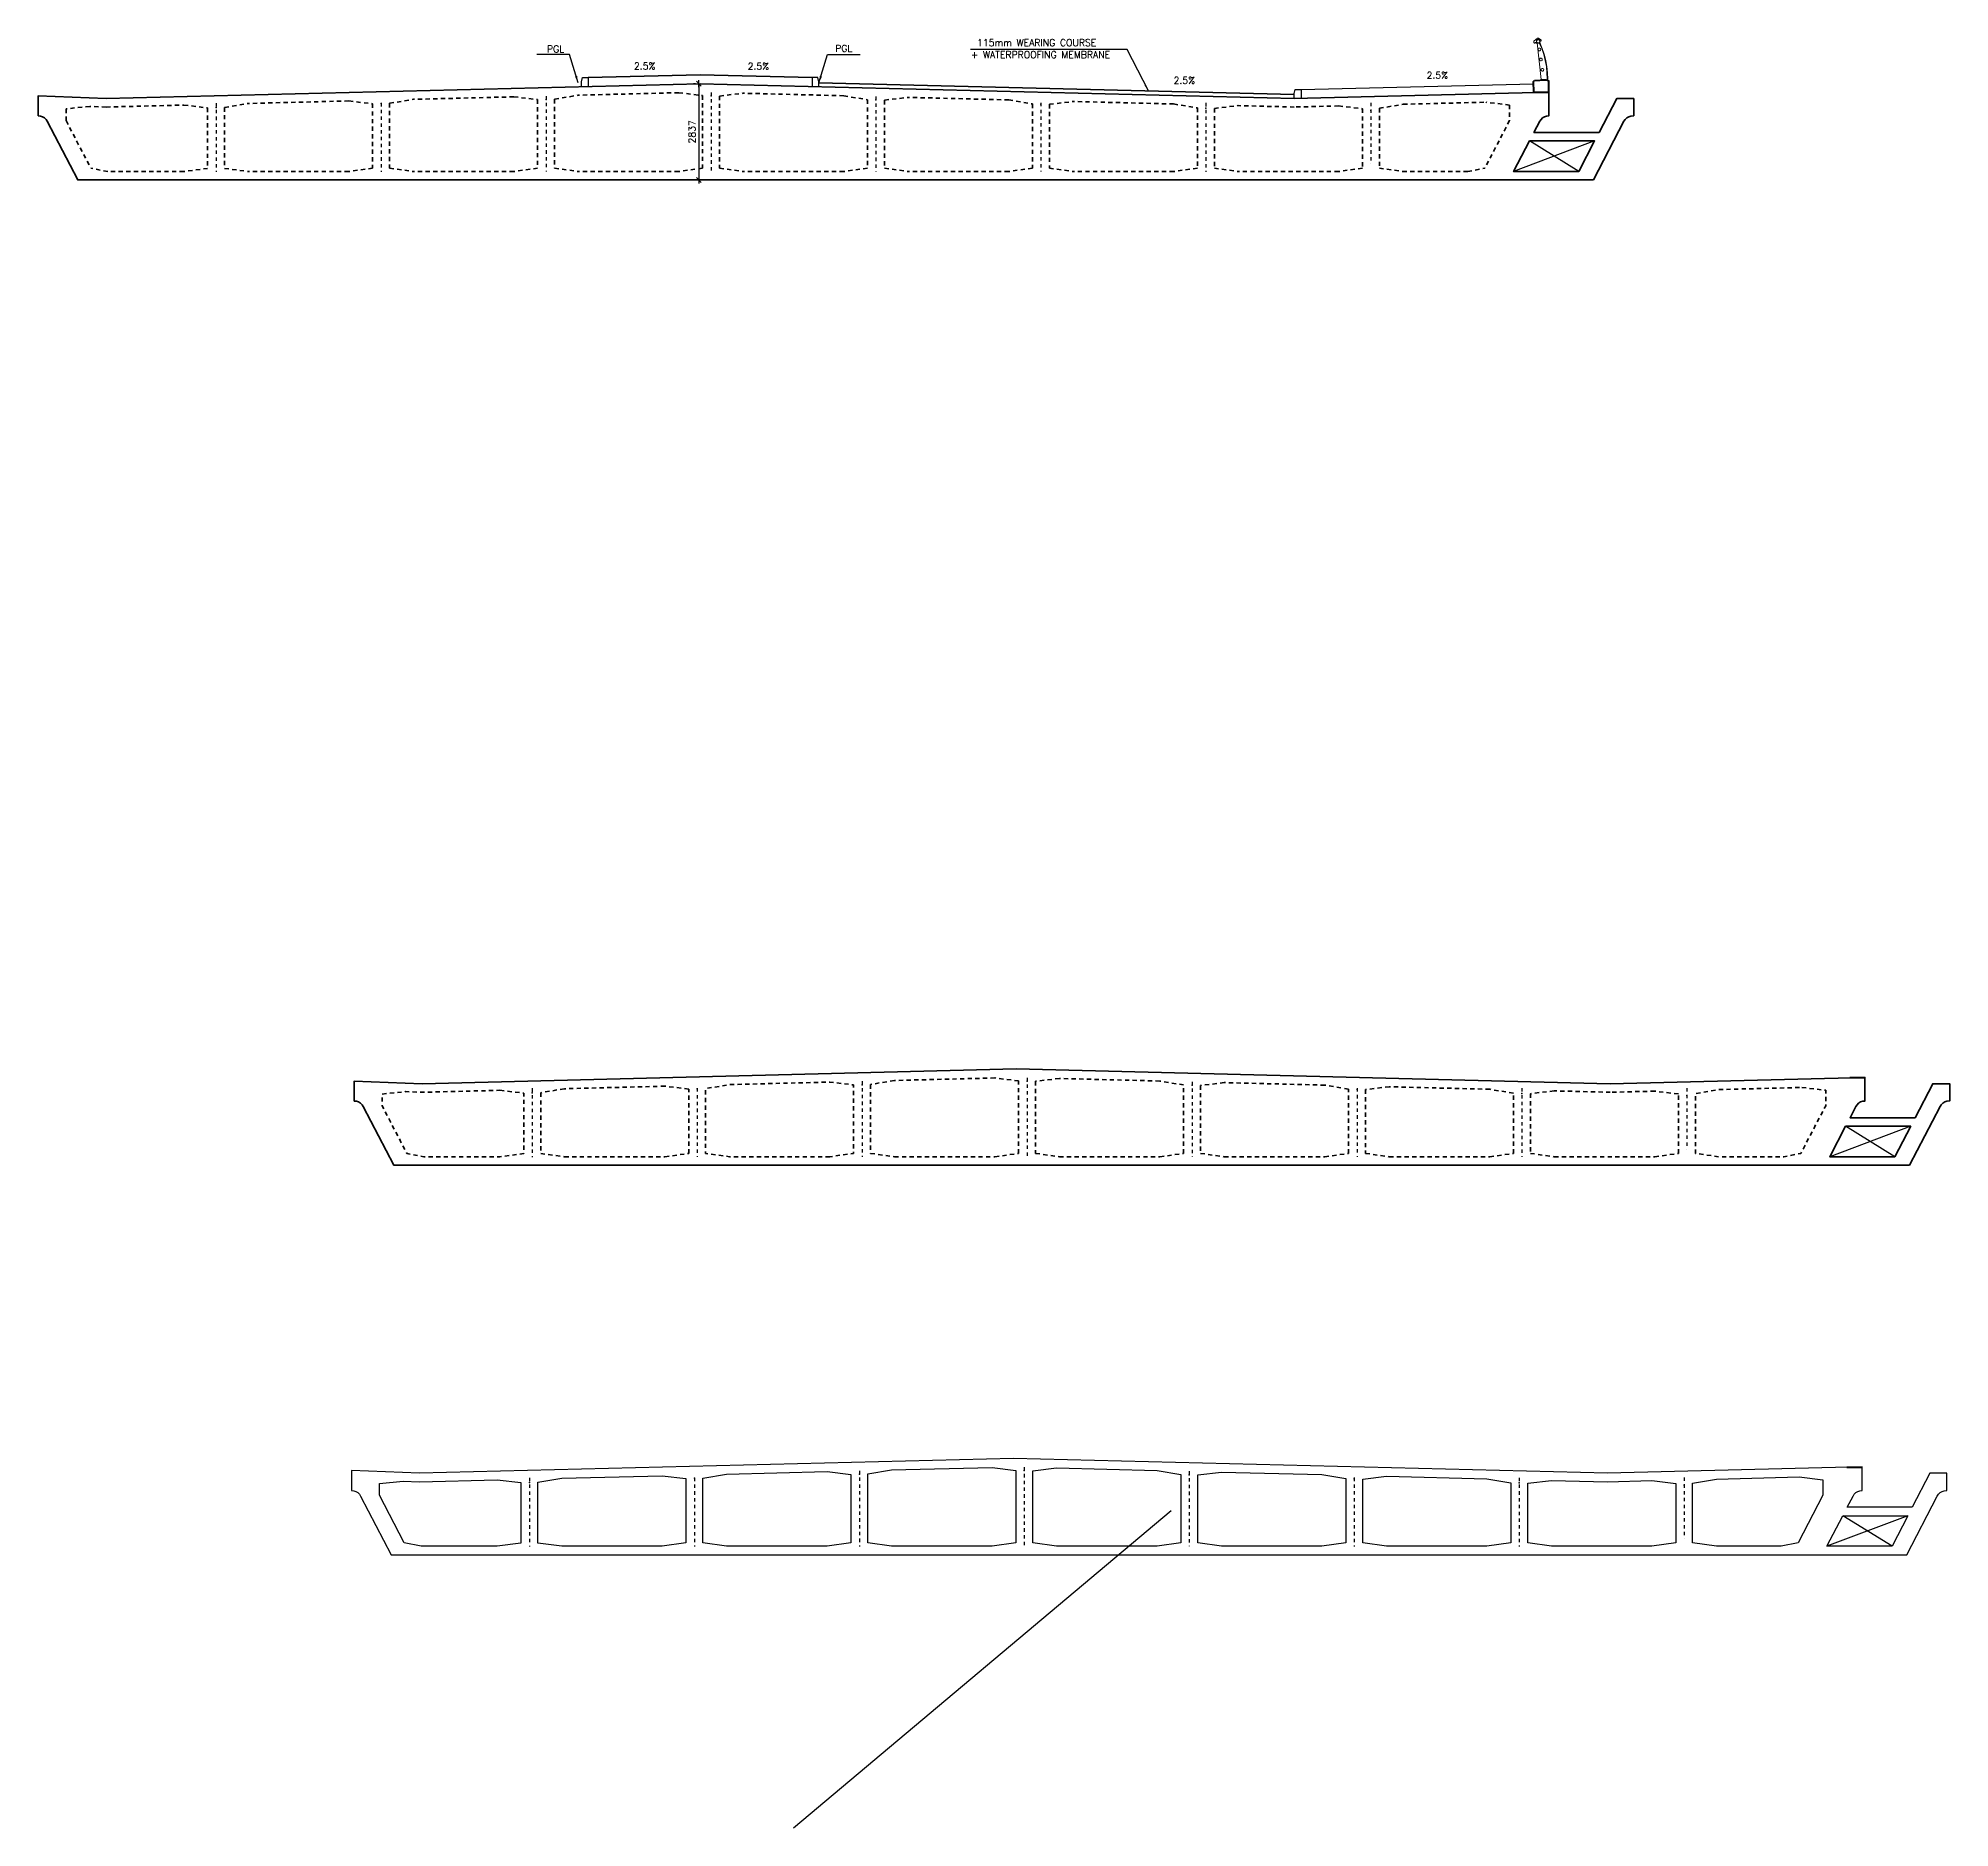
# Model space of a CAD drawing. Header units: metres. Extents: x -22.3 to 34.1, y 0 to 52.7.
import ezdxf

# ---------------------------------------------------------------- set-up
doc = ezdxf.new("R2010")
doc.units = ezdxf.units.M
doc.linetypes.add('DASHDOT', pattern=[1, 0.5, -0.25, 0, -0.25])
doc.linetypes.add('HIDDEN', pattern=[0.375, 0.25, -0.125])
for name, color, linetype in [('B-TX100-T', 51, 'Continuous'), ('Bridge', 8, 'Continuous'), ('CB-ANNO-DIMS', 1, 'Continuous'), ('CB-DECK-MBND', 131, 'Continuous'), ('CB-DECK-MHDN', 31, 'HIDDEN'), ('CB-GRID-CNTR', 1, 'DASHDOT'), ('CB-ROAD-PAVE', 8, 'Continuous'), ('Curb', 7, 'Continuous'), ('DIM1', 2, 'Continuous'), ('DIMST', 1, 'Continuous'), ('S-ANNO-DIMS', 1, 'Continuous'), ('S-ANNO-T080', 51, 'Continuous'), ('S-ANNO-TEXT-T100', 51, 'Continuous')]:
    doc.layers.add(name, color=color, linetype=linetype)
doc.styles.add('LE100', font='simplex.shx', dxfattribs={"height": 0.2})
doc.styles.add('LE500', font='simplex.shx', dxfattribs={"height": 1})
doc.styles.add('romans', font='romans.shx')
doc.dimstyles.new('DIM-100', dxfattribs={"dimtxt": 0.2, "dimasz": 0.001, "dimexe": 0.1, "dimexo": 0.2, "dimgap": 0.1, "dimtad": 1, "dimdec": 0, "dimlfac": 1000, "dimdsep": 46, "dimtxsty": 'LE100', "dimblk": 'TICK', "dimcen": -0.2, "dimdle": 0.2, "dimclrd": 1, "dimclre": 1, "dimclrt": 51, "dimazin": 0, "dimtfac": 1, "dimtdec": 0, "dimtmove": 0, "dimatfit": 3, "dimldrblk": 'NONE', "dimfxl": 1, "dimlwd": -1, "dimlwe": -1, "dimarcsym": 0})
doc.dimstyles.new('HUS-200', dxfattribs={"dimtxt": 0.5, "dimasz": 0.7, "dimexe": 0.38, "dimexo": 0.0625, "dimgap": 0.2, "dimtad": 1, "dimzin": 0, "dimdsep": 46, "dimtxsty": 'romans', "dimcen": 0.09, "dimclrd": 1, "dimclre": 1, "dimclrt": 2, "dimadec": 0, "dimazin": 0, "dimtfac": 1, "dimtofl": 0, "dimtmove": 2, "dimatfit": 3, "dimfxl": 1, "dimtolj": 1, "dimtzin": 0, "dimarcsym": 0})

# ---------------------------------------------------------------- blocks, each defined once
blk = doc.blocks.new('TICK')
at = {"layer": 'S-ANNO-DIMS'}
blk.add_line((-107, 0), (107, 0), dxfattribs=at)
at = {"layer": 'S-ANNO-DIMS', "color": 51}
blk.add_line((-71, -71), (71, 71), dxfattribs=at)
blk = doc.blocks.new('*D93')
at = {"layer": 'CB-ANNO-DIMS', "color": 1, "transparency": 16777216}
for p, q in [((-2.95, 51.382), (-2.889, 51.382)), ((-2.789, 51.381), (-2.789, 48.545)), ((-3.037, 48.544), (-2.689, 48.544))]:
    blk.add_line(p, q, dxfattribs=at)
at = {"layer": 'Defpoints', "color": 0, "transparency": 16777216}
for p in [(-2.75, 51.382), (-3.237, 48.544), (-2.789, 48.544)]:
    blk.add_point(p, dxfattribs=at)
at = {"layer": 'CB-ANNO-DIMS', "color": 1, "transparency": 16777216, "xscale": 0.001, "yscale": 0.001, "zscale": 0.001}
for p, rotation in [((-2.789, 51.382), 90), ((-2.789, 48.544), 270)]:
    blk.add_blockref('TICK', p, dxfattribs=dict(at, rotation=rotation))
at = {"layer": 'CB-ANNO-DIMS', "color": 51, "transparency": 16777216, "insert": (-2.989, 49.963), "char_height": 0.2, "attachment_point": 5, "rotation": 90, "style": 'LE100'}
blk.add_mtext('2837', dxfattribs=at)
blk = doc.blocks.new('_None')

msp = doc.modelspace()

# ---------------------------------------------------------------- linework, layer by layer
msp.add_line((0, 0), (11.1222, 9.344))
at = {"flags": 128}
for points in [[(-12.7908, 9.8268), (-12.755, 9.7741), (-11.8545, 8.0438), (32.7925, 8.0438), (33.693, 9.7741), (33.7289, 9.8268), (33.7753, 9.8732), (33.8333, 9.9075), (33.8943, 9.9285), (33.979, 9.9367), (33.979, 10.4438), (33.4779, 10.4438), (32.9575, 9.4438), (31.0411, 9.4438), (31.213, 9.7741), (31.2489, 9.8268), (31.2953, 9.8732), (31.3533, 9.9075), (31.4143, 9.9285), (31.479, 9.9347), (31.479, 10.6314), (23.9791, 10.4438), (6.479, 10.8813), (-11.0209, 10.4438), (-13.021, 10.5238), (-13.021, 9.9347), (-12.9563, 9.9285), (-12.8953, 9.9075), (-12.8373, 9.8732)], [(-12.2016, 9.7938), (-12.2016, 10.1408), (-11.5016, 10.2129), (-11.0227, 10.1937), (-8.7296, 10.251), (-8.0296, 10.1685), (-8.0296, 8.3853), (-8.7296, 8.2938), (-10.973, 8.2938), (-11.473, 8.3938)], [(-7.5296, 8.3853), (-7.5296, 10.181), (-6.8296, 10.2985), (-3.8703, 10.3725), (-3.1703, 10.2893), (-3.1703, 8.3938), (-3.8703, 8.2938), (-6.8296, 8.2938)], [(-2.6703, 8.3938), (-2.6703, 10.3025), (-1.9703, 10.42), (0.9891, 10.494), (1.6891, 10.4115), (1.6891, 8.3938), (0.9891, 8.2938), (-1.9703, 8.2938)], [(2.1891, 10.424), (2.8891, 10.5415), (5.8485, 10.6155), (6.5485, 10.5295), (6.5485, 8.3938), (5.8485, 8.2938), (2.8891, 8.2938), (2.1891, 8.3938)], [(7.0485, 8.3938), (7.0485, 10.517), (7.7485, 10.5995), (10.7079, 10.5255), (11.4079, 10.408), (11.4079, 8.3938), (10.7079, 8.2938), (7.7485, 8.2938)], [(11.9079, 10.3955), (12.6074, 10.478), (15.5672, 10.404), (16.2672, 10.2865), (16.2672, 8.3938), (15.5672, 8.2938), (12.6079, 8.2938), (11.9079, 8.3938)], [(20.4266, 10.2826), (21.1266, 10.1653), (21.1266, 8.3938), (20.4266, 8.2938), (17.4672, 8.2938), (16.7672, 8.3938), (16.7672, 10.274), (17.4672, 10.3565)], [(23.9791, 10.1938), (25.2867, 10.2265), (25.9867, 10.1439), (25.9867, 8.3938), (25.2867, 8.2938), (22.3266, 8.2938), (21.6266, 8.3938), (21.6266, 10.1525), (22.3262, 10.2351)], [(29.6231, 10.3349), (30.3232, 10.2524), (30.3232, 9.7972), (29.5928, 8.3938), (29.0928, 8.2938), (27.1867, 8.2938), (26.4867, 8.3938), (26.4867, 10.1564), (27.1867, 10.274)], [(32.8274, 9.1938), (32.359, 8.2938), (30.4426, 8.2938), (30.911, 9.1938)]]:
    msp.add_lwpolyline(points, close=True, dxfattribs=at)
at = {"layer": 'Bridge', "lineweight": 70}
for p, q in [((21.802, 51.4488), (21.8272, 51.4759)), ((21.8041, 51.1268), (21.802, 51.4488)), ((21.8272, 51.4759), (22.1533, 51.4929)), ((22.1533, 51.4929), (22.1996, 51.4888)), ((22.1996, 51.4888), (22.244, 51.4762)), ((22.244, 51.4762), (22.25, 51.4726)), ((22.25, 51.1268), (22.25, 51.4726)), ((21.8041, 51.1268), (22.25, 51.1268)), ((31.1148, 22.1007), (31.5608, 22.1007)), ((31.0331, 10.6264), (31.479, 10.6264))]:
    msp.add_line(p, q, dxfattribs=at)
at = {"layer": 'Bridge', "lineweight": 20}
for points in [[(21.8082, 52.6167), (21.8103, 52.621)], [(21.8082, 52.6126), (21.8082, 52.6021)], [(21.8082, 52.6019), (21.8103, 52.5979), (21.8103, 52.5935)], [(21.8103, 52.6211), (21.8123, 52.6315)], [(21.8103, 52.5936), (21.8123, 52.5892)], [(21.8125, 52.5893), (21.8168, 52.5873)], [(21.8126, 52.6318), (21.821, 52.6402)], [(21.8165, 52.5871), (21.8292, 52.5767)], [(21.9014, 52.708), (21.821, 52.6401)], [(21.8296, 52.5767), (21.8317, 52.5747)], [(21.8315, 52.5745), (21.8358, 52.5725)], [(21.8356, 52.5724), (21.842, 52.5724)], [(21.8441, 52.5724), (21.8441, 52.5913)], [(21.8443, 52.5915), (21.8634, 52.5915), (21.8634, 52.5726)], [(21.8633, 52.5726), (21.8844, 52.5726), (21.8844, 52.6298), (21.8844, 52.6422)], [(21.8842, 52.6424), (21.8886, 52.6528)], [(21.8844, 52.5726), (21.8844, 52.6298)], [(21.8886, 52.6422), (21.9034, 52.6677)], [(21.8886, 52.6148), (21.8886, 52.6424)], [(21.9034, 52.5914), (21.8886, 52.6149)], [(21.8888, 52.6529), (21.8951, 52.6614)], [(21.895, 52.6613), (21.9034, 52.6697)], [(21.9034, 52.5809), (21.897, 52.5873)], [(21.8973, 52.5872), (21.8993, 52.5915)], [(21.8991, 52.5915), (21.9076, 52.5851)], [(21.9055, 52.7122), (21.9011, 52.7078)], [(21.9036, 52.6699), (21.912, 52.6763)], [(22.02, 51.491), (22.02, 51.5058), (21.9036, 52.581)], [(21.9037, 52.6678), (21.929, 52.6782)], [(21.929, 52.5789), (21.9037, 52.5917)], [(21.9037, 52.5809), (21.929, 52.5725)], [(21.9183, 52.7183), (21.9055, 52.7122)], [(21.929, 52.5766), (21.9078, 52.5853)], [(21.9119, 52.6761), (21.9224, 52.6804)], [(21.9287, 52.7205), (21.9331, 52.7205), (21.9183, 52.7184)], [(21.9226, 52.6804), (21.9331, 52.6824), (21.9331, 52.6888)], [(21.9521, 52.5786), (21.9288, 52.5766)], [(21.9289, 52.5723), (21.9541, 52.5746)], [(21.929, 52.6784), (21.9586, 52.6741)], [(21.9586, 52.5831), (21.929, 52.5787)], [(21.9393, 52.3671), (21.9309, 52.3924), (21.9393, 52.4157)], [(21.9459, 52.7185), (21.9331, 52.7205)], [(21.9333, 52.689), (21.9417, 52.689), (21.9417, 52.6826)], [(21.9394, 52.416), (21.9586, 52.4308)], [(21.9416, 52.6823), (21.9521, 52.6803)], [(21.9586, 52.7145), (21.9458, 52.7185)], [(21.952, 52.6803), (21.9648, 52.6763)], [(21.9735, 52.5916), (21.9522, 52.5788)], [(21.9543, 52.5745), (21.9776, 52.5873)], [(21.9584, 52.674), (21.9797, 52.6551)], [(21.9797, 52.6022), (21.9584, 52.583)], [(21.9585, 52.4305), (21.9838, 52.4305)], [(22.0052, 52.6868), (21.9587, 52.7145)], [(21.965, 52.6762), (21.9735, 52.6698)], [(21.9691, 52.5808), (22.039, 52.4137)], [(21.9859, 52.6105), (21.9731, 52.5913)], [(21.9733, 52.6697), (21.9817, 52.6593)], [(21.9776, 52.5873), (21.9904, 52.6106)], [(21.9795, 52.655), (21.9859, 52.6294), (21.9795, 52.6021)], [(21.9799, 52.5916), (22.0518, 52.4224)], [(21.9815, 52.6591), (21.9859, 52.6506)], [(21.984, 52.4309), (22.0052, 52.416)], [(21.986, 52.6507), (21.9904, 52.6382), (21.9904, 52.6359)], [(21.9863, 52.6105), (21.9883, 52.6213)], [(21.9881, 52.6211), (21.9924, 52.6191), (21.9904, 52.6106)], [(21.9945, 52.6317), (21.9966, 52.6297)], [(21.9966, 52.6294), (21.9986, 52.6294)], [(21.9986, 52.6297), (22.0114, 52.6297)], [(22.0135, 52.6804), (22.005, 52.6868)], [(22.005, 52.4159), (22.0135, 52.3926), (22.005, 52.367)], [(22.0114, 52.6295), (22.0135, 52.6295)], [(22.0176, 52.6718), (22.0133, 52.6802)], [(22.02, 52.6616), (22.018, 52.6721)], [(22.02, 52.638), (22.02, 52.6403), (22.02, 52.6572), (22.02, 52.6593)], [(22.0392, 52.4138), (22.0983, 52.2401)], [(22.0516, 52.4222), (22.1108, 52.2485)], [(21.9586, 52.3524), (21.9394, 52.3672)], [(21.9838, 52.3523), (21.9585, 52.3523)], [(21.9838, 52.0688), (21.9754, 52.092), (21.9838, 52.1153)], [(21.9839, 52.1153), (22.0028, 52.1301)], [(22.0028, 52.0539), (21.9839, 52.0687)], [(22.0052, 52.3672), (21.984, 52.3523)], [(22.003, 52.1301), (22.0283, 52.1301)], [(22.0283, 52.0538), (22.003, 52.0538)], [(22.0283, 51.768), (22.0199, 51.7913), (22.0283, 51.8146)], [(22.0281, 52.1301), (22.0494, 52.1152)], [(22.0494, 52.0686), (22.0281, 52.0538)], [(22.0281, 51.8147), (22.0494, 51.8293)], [(22.0495, 52.1153), (22.058, 52.092), (22.0495, 52.0687)], [(22.0495, 51.8297), (22.0728, 51.8297)], [(22.0726, 51.8295), (22.0939, 51.8146)], [(22.094, 51.8149), (22.1025, 51.7916), (22.094, 51.7683)], [(22.0982, 52.2401), (22.1425, 52.0644)], [(22.1107, 52.2484), (22.1573, 52.0686)], [(22.1428, 52.0646), (22.1767, 51.8848)], [(22.1573, 52.0685), (22.1891, 51.8886)], [(22.1767, 51.8845), (22.1956, 51.7026)], [(22.1894, 51.8889), (22.2105, 51.7046)], [(22.02, 51.5055), (22.1849, 51.5055)], [(22.1849, 51.4909), (22.02, 51.4909)], [(22.0494, 51.7533), (22.0281, 51.7681)], [(22.0728, 51.7533), (22.0495, 51.7533)], [(22.0939, 51.768), (22.0726, 51.7534)], [(22.2018, 51.4952), (22.1849, 51.4908)], [(22.1954, 51.7026), (22.2018, 51.5206)], [(22.2125, 51.5056), (22.202, 51.4951)], [(22.2103, 51.7046), (22.2167, 51.5205), (22.2126, 51.5056)]]:
    msp.add_lwpolyline(points, dxfattribs=at)
at = {"layer": 'CB-ANNO-DIMS'}
for p, q in [((23.5983, 49.6942), (21.2136, 48.7942)), ((23.13, 48.7942), (21.682, 49.6942)), ((32.9091, 20.6681), (30.5244, 19.7681)), ((32.4407, 19.7681), (30.9927, 20.6681)), ((32.8274, 9.1938), (30.4426, 8.2938)), ((32.359, 8.2938), (30.911, 9.1938))]:
    msp.add_line(p, q, dxfattribs=at)
for points in [[(-4.0927, 51.7308, 0, 0, 0), (-4.6926, 51.7158, 0.05, 0, 0), (-4.8925, 51.7108, 0.3668, 0.3668, 0)], [(-1.4073, 51.7308, 0, 0, 0), (-0.8074, 51.7158, 0.05, 0, 0), (-0.6075, 51.7108, 0.3668, 0.3668, 0)], [(11.0741, 51.2438, 0, 0, 0), (11.6739, 51.2288, 0.05, 0, 0), (11.8739, 51.2238, 0.3668, 0.3668, 0)], [(19.2575, 51.4599, 0, 0, 0), (18.6577, 51.4449, 0.05, 0, 0), (18.4577, 51.4399, 0.3668, 0.3668, 0)]]:
    msp.add_lwpolyline(points, format="xyseb", dxfattribs=at)
for p in [(-12.1493, 50.7966), (-7.2899, 50.9181), (-2.4305, 51.0236), (2.4288, 50.9021), (7.2882, 50.7807), (-17.0087, 50.6751), (12.1476, 50.6592), (17.0077, 50.5942), (6.8802, 21.9975), (-7.6979, 21.6491), (-2.8385, 21.7705), (2.0208, 21.892), (11.7396, 21.8761), (16.599, 21.7546), (21.4583, 21.6331), (26.3184, 21.5681), (-7.7796, 10.1748), (-2.9203, 10.2962), (1.9391, 10.4177), (6.7985, 10.5232), (11.6579, 10.4018), (16.5172, 10.2803), (21.3766, 10.1588), (26.2367, 10.0938)]:
    msp.add_point(p, dxfattribs=at)
at = {"layer": 'CB-DECK-MBND', "linetype": 'Continuous', "lineweight": 35, "flags": 128}
for points in [[(21.984, 50.2745), (22.0199, 50.3272), (22.0663, 50.3736), (22.1243, 50.4079), (22.1853, 50.4288), (22.25, 50.4351), (22.25, 51.1318), (14.7501, 50.9442), (-2.75, 51.3817), (-20.2499, 50.9442), (-22.25, 51.0242), (-22.25, 50.4351), (-22.1853, 50.4288), (-22.1243, 50.4079), (-22.0663, 50.3736), (-22.0199, 50.3272), (-21.984, 50.2745), (-21.0835, 48.5442), (23.5635, 48.5442), (24.464, 50.2745), (24.4999, 50.3272), (24.5463, 50.3736), (24.6043, 50.4079), (24.6653, 50.4288), (24.75, 50.437), (24.75, 50.9442), (24.2489, 50.9442), (23.7284, 49.9442), (21.8121, 49.9442), (21.984, 50.2745)], [(21.682, 49.6942), (23.5983, 49.6942), (23.13, 48.7942), (21.2136, 48.7942), (21.682, 49.6942)], [(31.2947, 21.2484), (31.3306, 21.3011), (31.377, 21.3475), (31.4351, 21.3818), (31.4961, 21.4028), (31.5608, 21.409), (31.5608, 22.1057), (24.0608, 21.9181), (6.5608, 22.3556), (-10.9392, 21.9181), (-12.9392, 21.9981), (-12.9392, 21.409), (-12.8746, 21.4028), (-12.8136, 21.3818), (-12.7555, 21.3475), (-12.7091, 21.3011), (-12.6732, 21.2484), (-11.7728, 19.5181), (32.8743, 19.5181), (33.7747, 21.2484), (33.8106, 21.3011), (33.857, 21.3475), (33.9151, 21.3818), (33.9761, 21.4028), (34.0608, 21.411), (34.0608, 21.9181), (33.5596, 21.9181), (33.0392, 20.9181), (31.1228, 20.9181), (31.2947, 21.2484)], [(30.9927, 20.6681), (32.9091, 20.6681), (32.4407, 19.7681), (30.5244, 19.7681), (30.9927, 20.6681)]]:
    msp.add_lwpolyline(points, dxfattribs=at)
at = {"layer": 'CB-DECK-MHDN', "lineweight": 35, "ltscale": 0.5}
for p, q in [((-20.7306, 50.7132), (-21.4306, 50.6412)), ((-20.2498, 50.694), (-20.7306, 50.7132)), ((-20.2498, 50.6941), (-17.9587, 50.7514)), ((-17.9587, 50.7514), (-17.2587, 50.6689)), ((-16.7587, 50.6814), (-16.0587, 50.7989)), ((-16.7587, 50.6814), (-16.7587, 48.8857)), ((-13.0993, 50.8729), (-12.4043, 50.7902)), ((-12.3993, 50.7904), (-12.3993, 48.8942)), ((-11.8993, 50.8029), (-11.1993, 50.9204)), ((-11.8993, 50.8029), (-11.8993, 48.8942)), ((-8.2399, 50.9944), (-7.5399, 50.9119)), ((-7.5399, 50.9119), (-7.5399, 48.8942)), ((-7.0399, 50.9244), (-6.3399, 51.0419)), ((-7.0399, 50.9244), (-7.0399, 48.8942)), ((-3.3805, 51.1159), (-2.6805, 51.0299)), ((-2.6805, 51.0299), (-2.6805, 48.8942)), ((-2.1805, 51.0174), (-1.4805, 51.0999)), ((-2.1805, 51.0174), (-2.1805, 48.8942)), ((1.4788, 51.0259), (2.1788, 50.9084)), ((2.1788, 50.9084), (2.1788, 48.8942)), ((2.6788, 50.8959), (3.3784, 50.9784)), ((2.6788, 50.8959), (2.6788, 48.8942)), ((6.3382, 50.9044), (7.0382, 50.7869)), ((7.0382, 50.7869), (7.0382, 48.8942)), ((7.5382, 50.7744), (8.2382, 50.8569)), ((7.5382, 50.7744), (7.5382, 48.8942)), ((11.1976, 50.7829), (11.8995, 50.6654)), ((12.3976, 50.6529), (13.0971, 50.7355)), ((16.0577, 50.7268), (16.7577, 50.6443)), ((17.2577, 50.6568), (17.9577, 50.7744)), ((17.9577, 50.7744), (20.3942, 50.8353)), ((21.0942, 50.7528), (20.394, 50.8353)), ((21.0942, 50.7528), (21.0942, 50.2976)), ((-21.4306, 50.6412), (-21.4306, 50.2942)), ((-21.4306, 50.2942), (-20.702, 48.8942)), ((-17.2587, 50.6689), (-17.2587, 48.8857)), ((11.8976, 50.6654), (11.8976, 48.8942)), ((12.3976, 50.6529), (12.3976, 48.8942)), ((16.7577, 50.6443), (16.7577, 48.8942)), ((17.2577, 50.6568), (17.2577, 48.8942)), ((21.0942, 50.2976), (20.3638, 48.8942)), ((-20.202, 48.7942), (-20.702, 48.8942)), ((-17.9587, 48.7942), (-20.202, 48.7942)), ((-17.2587, 48.8857), (-17.9587, 48.7942)), ((-16.7587, 48.8857), (-16.0587, 48.7942)), ((-13.0993, 48.7942), (-16.0587, 48.7942)), ((-12.3993, 48.8942), (-13.0993, 48.7942)), ((-11.8993, 48.8942), (-11.1993, 48.7942)), ((-8.2399, 48.7942), (-11.1993, 48.7942)), ((-7.5399, 48.8942), (-8.2399, 48.7942)), ((-7.0399, 48.8942), (-6.3399, 48.7942)), ((-3.3805, 48.7942), (-6.3399, 48.7942)), ((-2.6805, 48.8942), (-3.3805, 48.7942)), ((-2.1805, 48.8942), (-1.4805, 48.7942)), ((1.4788, 48.7942), (-1.4805, 48.7942)), ((2.1788, 48.8942), (1.4788, 48.7942)), ((2.6788, 48.8942), (3.3788, 48.7942)), ((6.3382, 48.7942), (3.3788, 48.7942)), ((7.0382, 48.8942), (6.3382, 48.7942)), ((7.5382, 48.8942), (8.2382, 48.7942)), ((11.1976, 48.7942), (8.2382, 48.7942)), ((11.8976, 48.8942), (11.1976, 48.7942)), ((12.3976, 48.8942), (13.0976, 48.7942)), ((16.0577, 48.7942), (13.0976, 48.7942)), ((16.7577, 48.8942), (16.0577, 48.7942)), ((17.2577, 48.8942), (17.9577, 48.7942)), ((19.8638, 48.7942), (17.9577, 48.7942)), ((19.8638, 48.7942), (20.3638, 48.8942)), ((29.6232, 10.3349), (29.6231, 10.3349))]:
    msp.add_line(p, q, dxfattribs=at)
for points in [[(-13.0993, 50.8729), (-16.0587, 50.7989)], [(-8.2399, 50.9944), (-11.1993, 50.9204)], [(-3.3805, 51.1159), (-6.3399, 51.0419)], [(1.4788, 51.0259), (-1.4805, 51.0999)], [(6.3382, 50.9044), (3.3788, 50.9784)], [(11.1976, 50.7829), (8.2382, 50.8569)], [(16.0577, 50.7268), (14.7501, 50.6941), (13.0976, 50.7354)], [(5.9302, 19.7681), (6.6302, 19.8681), (6.6302, 22.0038), (5.9302, 22.0898), (2.9708, 22.0158), (2.2708, 21.8983), (2.2708, 19.8681), (2.9708, 19.7681), (5.9302, 19.7681)], [(7.1302, 19.8681), (7.8302, 19.7681), (10.7896, 19.7681), (11.4896, 19.8681), (11.4896, 21.8823), (10.7896, 21.9998), (7.8302, 22.0738), (7.1302, 21.9913), (7.1302, 19.8681)], [(-7.4479, 19.8596), (-6.7479, 19.7681), (-3.7885, 19.7681), (-3.0885, 19.8681), (-3.0885, 21.7636), (-3.7885, 21.8468), (-6.7479, 21.7728), (-7.4479, 21.6553), (-7.4479, 19.8596)], [(16.349, 21.7608), (15.649, 21.8783), (12.6891, 21.9523), (11.9896, 21.8698), (11.9896, 19.8681), (12.6896, 19.7681), (15.649, 19.7681), (16.349, 19.8681), (16.349, 21.7608)], [(21.2083, 21.6396), (20.5083, 21.7569), (17.549, 21.8308), (16.849, 21.7483), (16.849, 19.8681), (17.549, 19.7681), (20.5083, 19.7681), (21.2083, 19.8681), (21.2083, 21.6396)], [(26.0684, 21.6182), (25.3684, 21.7008), (24.0608, 21.6681), (22.4079, 21.7094), (21.7083, 21.6268), (21.7083, 19.8681), (22.4083, 19.7681), (25.3684, 19.7681), (26.0684, 19.8681), (26.0684, 21.6182)]]:
    msp.add_lwpolyline(points, dxfattribs=at)
at = {"layer": 'CB-DECK-MHDN', "lineweight": 35, "ltscale": 0.5, "flags": 128}
for points in [[(1.0708, 19.7681), (-1.8885, 19.7681), (-2.5885, 19.8681), (-2.5885, 21.7768), (-1.8885, 21.8943), (1.0708, 21.9683), (1.7708, 21.8858), (1.7708, 19.8681), (1.0708, 19.7681)], [(29.7048, 21.8092), (30.4049, 21.7267), (30.4049, 21.2715), (29.6745, 19.8681), (29.1745, 19.7681), (27.2684, 19.7681), (26.5684, 19.8681), (26.5684, 21.6307), (27.2684, 21.7483), (29.7049, 21.8092)]]:
    msp.add_lwpolyline(points, dxfattribs=at)
msp.add_lwpolyline([(-8.6479, 21.7253), (-7.9479, 21.6428), (-7.9479, 19.8596), (-8.6479, 19.7681), (-10.8912, 19.7681), (-11.3912, 19.8681), (-12.1198, 21.2681), (-12.1198, 21.6151), (-11.4198, 21.6872), (-10.941, 21.668)], close=True, dxfattribs=at)
at = {"layer": 'CB-GRID-CNTR', "ltscale": 0.1}
for p, q in [((-17.0087, 50.8103), (-17.0087, 48.7857)), ((-12.1493, 50.8128), (-12.1493, 48.7881)), ((-7.2899, 51.0181), (-7.2899, 48.7906)), ((-2.4305, 51.1237), (-2.4305, 48.7954)), ((2.4288, 51.0022), (2.4288, 48.793)), ((7.2882, 50.8152), (7.2882, 48.7906)), ((12.1476, 50.8128), (12.1476, 48.7882)), ((17.0077, 50.8188), (17.0077, 49.0188)), ((2.0208, 21.9921), (2.0208, 19.7645)), ((6.8802, 22.0976), (6.8802, 19.7694)), ((11.7396, 21.9761), (11.7396, 19.7669)), ((-7.6979, 21.7843), (-7.6979, 19.7596)), ((-2.8385, 21.7867), (-2.8385, 19.762)), ((16.599, 21.7891), (16.599, 19.7645)), ((21.4583, 21.7867), (21.4583, 19.7621)), ((26.3184, 21.7928), (26.3184, 19.9928)), ((-7.7796, 10.31), (-7.7796, 8.2853)), ((-2.9203, 10.3124), (-2.9203, 8.2877)), ((1.9391, 10.5178), (1.9391, 8.2902)), ((6.7985, 10.6233), (6.7985, 8.2951)), ((11.6579, 10.5018), (11.6579, 8.2926)), ((16.5172, 10.3148), (16.5172, 8.2902)), ((21.3766, 10.3124), (21.3766, 8.2878)), ((26.2367, 10.3185), (26.2367, 8.5185))]:
    msp.add_line(p, q, dxfattribs=at)
at = {"layer": 'CB-ROAD-PAVE', "linetype": 'Continuous', "lineweight": 35}
for p, q in [((-6.0506, 51.5597), (-2.75, 51.6422)), ((0.5506, 51.5597), (-2.75, 51.6422)), ((14.7503, 51.0592), (0.75, 51.4093))]:
    msp.add_line(p, q, dxfattribs=at)
at = {"layer": 'Curb', "color": 1}
msp.add_line((14.9511, 51.2087), (21.802, 51.3801), dxfattribs=at)
for points in [[(-6.25, 51.2942), (-6.25, 51.4392), (-6.2206, 51.5593), (-6.0506, 51.5597), (-6.05, 51.2992)], [(0.75, 51.2942), (0.75, 51.4392), (0.7206, 51.5593), (0.5506, 51.5597), (0.55, 51.2992)], [(14.7502, 50.9442), (14.7503, 51.0892), (14.7806, 51.2092), (14.9506, 51.2088), (14.95, 50.9492)]]:
    msp.add_lwpolyline(points, dxfattribs=at)
at = {"layer": 'DIM1', "color": 1}
msp.add_line((10.4543, 51.1666), (9.8276, 52.3918), dxfattribs=at)
at = {"layer": 'DIMST'}
msp.add_line((9.8276, 52.3918), (5.216, 52.3918), dxfattribs=at)
at = {"layer": 'S-ANNO-T080', "linetype": 'Continuous'}
msp.add_lwpolyline([(10.4543, 51.1666, 0, 0.05, 0), (10.3594, 51.3427, 0.05, 0.05, 0)], format="xyseb", dxfattribs=at)

# ---------------------------------------------------------------- texts
at = {"layer": 'B-TX100-T', "style": 'LE100'}
for p in [(-4.7008, 51.8015), (-1.3516, 51.7955), (11.1962, 51.3794), (18.6494, 51.5305)]:
    msp.add_text('2.5%%%', height=0.2, rotation=0, dxfattribs=at).set_placement(p)
at = {"layer": 'CB-ANNO-DIMS', "color": 51, "style": 'LE100'}
for s, p in [('115mm WEARING COURSE ', (5.4061, 52.4913)), ('+ WATERPROOFING MEMBRANE ', (5.2231, 52.137))]:
    msp.add_text(s, height=0.2, dxfattribs=at).set_placement(p)
at = {"layer": 'S-ANNO-TEXT-T100', "char_height": 0.2, "width": 1.823986, "attachment_point": 5, "rotation": 0.00005, "style": 'LE500'}
for insert in [(-7.0093, 52.4031), (1.4821, 52.4205)]:
    msp.add_mtext('PGL', dxfattribs=dict(at, insert=insert))

# ---------------------------------------------------------------- dimensions: what is measured, and where the dimension line sits
at = {"layer": 'CB-ANNO-DIMS'}
dim = msp.add_linear_dim(base=(-2.78929413, 48.54421449), p1=(-2.74999905, 51.38171447), p2=(-3.23703137, 48.54421449), angle=90.00000005, dimstyle='DIM-100', dxfattribs=at)
dim.commit()
dim.dimension.update_dxf_attribs({"geometry": '*D93', "text_midpoint": (-2.98929413, 49.96296448)})

# ---------------------------------------------------------------- leaders
for points in [[(-6.3485, 51.4057), (-6.595, 52.2368), (-7.5613, 52.2368)], [(0.7494, 51.4073), (0.9959, 52.2383), (1.9622, 52.2383)]]:
    msp.add_leader(points, dimstyle='HUS-200', override={"dimasz": 0.2}, dxfattribs=at)

doc.saveas('drawing.dxf')
